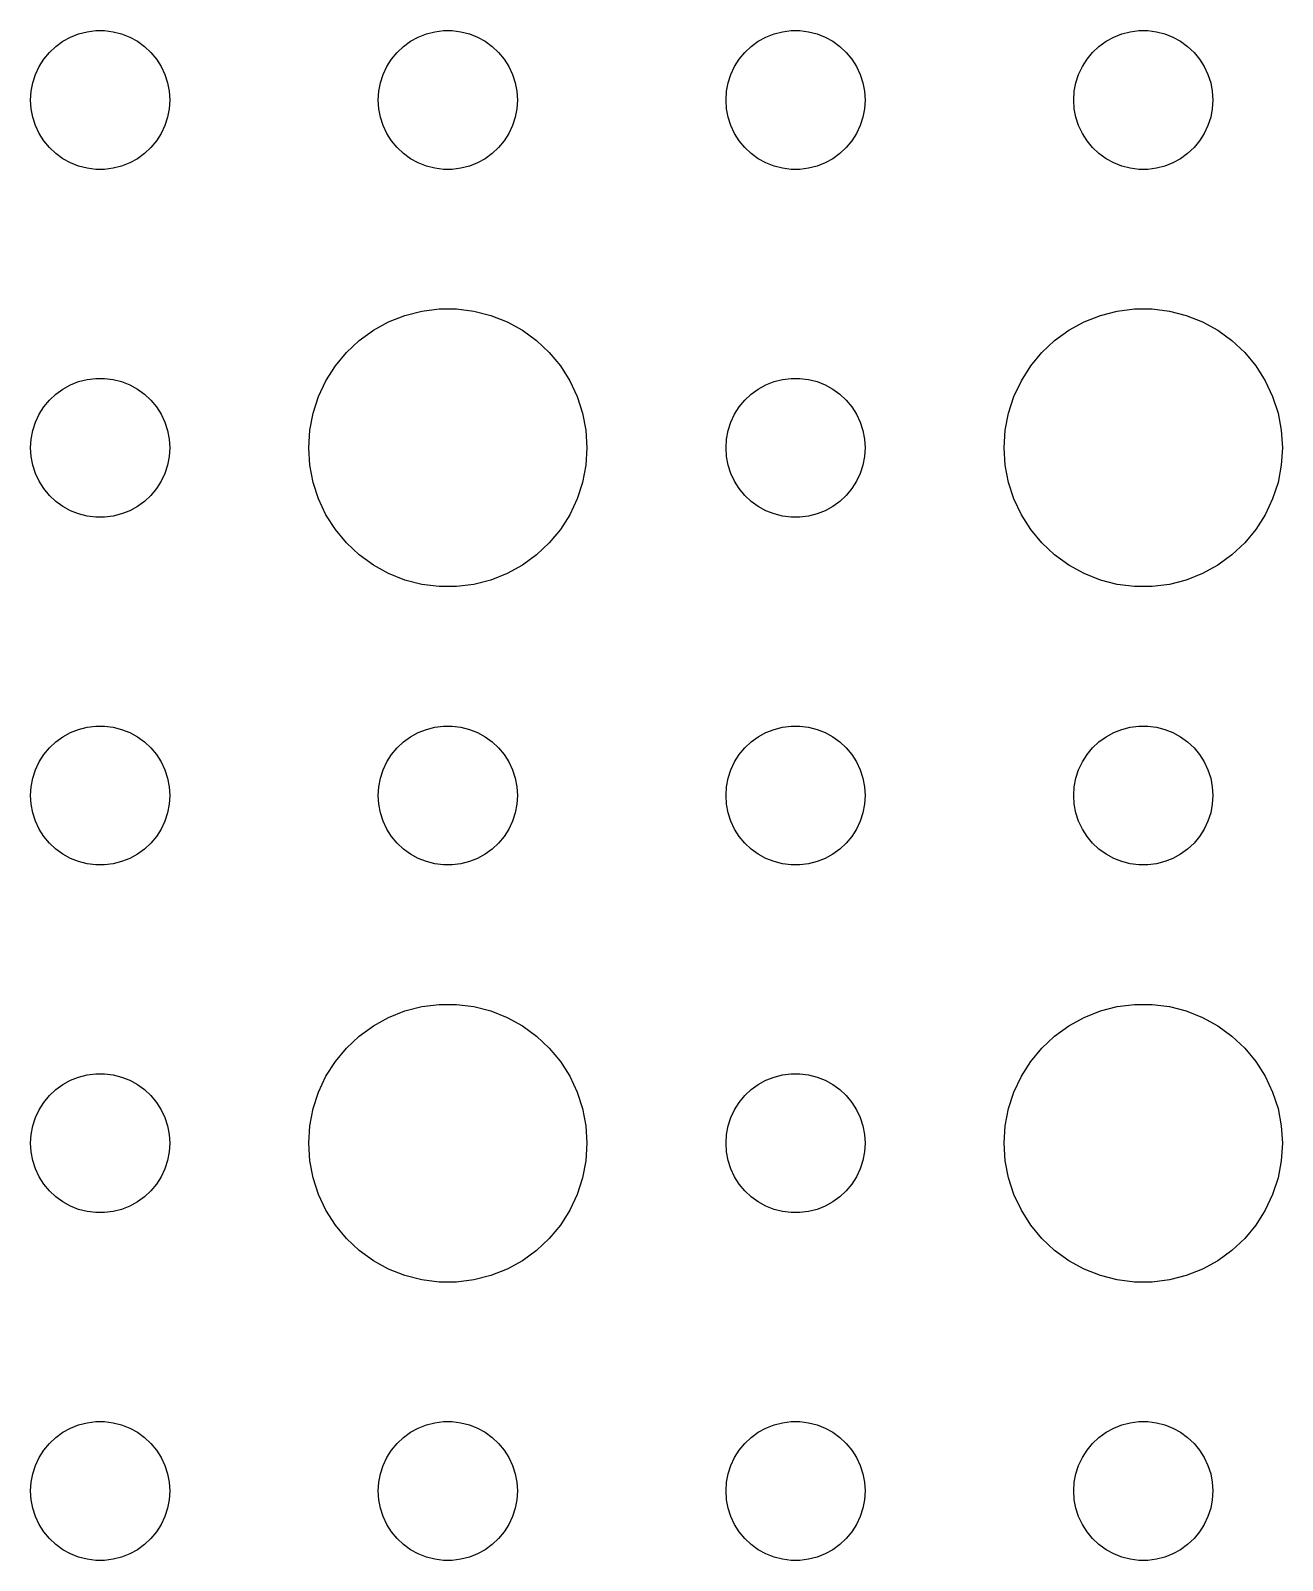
# Model space of a CAD drawing. Header units: metres. Extents: x -112 to 112, y -74 to 74.
# Drawn here: x -84 to -57, y -1.5 to 31.5 of the extents above; entities that cross this region are included whole.
import ezdxf

# ---------------------------------------------------------------- set-up
doc = ezdxf.new("R2010")
doc.units = ezdxf.units.M

msp = doc.modelspace()

# ---------------------------------------------------------------- linework, layer by layer
for p, q in [((-83.3037, 31.2665), (-83.1387, 31.3572)), ((-83.1387, 31.3572), (-82.9635, 31.4266)), ((-82.9635, 31.4266), (-82.7811, 31.4734)), ((-82.7811, 31.4734), (-82.5942, 31.497)), ((-82.5942, 31.497), (-82.4058, 31.497)), ((-82.4058, 31.497), (-82.2189, 31.4734)), ((-82.2189, 31.4734), (-82.0365, 31.4266)), ((-82.0365, 31.4266), (-81.8613, 31.3572)), ((-81.8613, 31.3572), (-81.6963, 31.2665)), ((-75.8037, 31.2665), (-75.6387, 31.3572)), ((-75.6387, 31.3572), (-75.4635, 31.4266)), ((-75.4635, 31.4266), (-75.2811, 31.4734)), ((-75.2811, 31.4734), (-75.0942, 31.497)), ((-75.0942, 31.497), (-74.9058, 31.497)), ((-74.9058, 31.497), (-74.7189, 31.4734)), ((-74.7189, 31.4734), (-74.5365, 31.4266)), ((-74.5365, 31.4266), (-74.3613, 31.3572)), ((-74.3613, 31.3572), (-74.1963, 31.2665)), ((-68.3037, 31.2665), (-68.1387, 31.3572)), ((-68.1387, 31.3572), (-67.9635, 31.4266)), ((-67.9635, 31.4266), (-67.7811, 31.4734)), ((-67.7811, 31.4734), (-67.5942, 31.497)), ((-67.5942, 31.497), (-67.4058, 31.497)), ((-67.4058, 31.497), (-67.2189, 31.4734)), ((-67.2189, 31.4734), (-67.0365, 31.4266)), ((-67.0365, 31.4266), (-66.8613, 31.3572)), ((-66.8613, 31.3572), (-66.6963, 31.2665)), ((-60.8037, 31.2665), (-60.6387, 31.3572)), ((-60.6387, 31.3572), (-60.4635, 31.4266)), ((-60.4635, 31.4266), (-60.2811, 31.4734)), ((-60.2811, 31.4734), (-60.0942, 31.497)), ((-60.0942, 31.497), (-59.9058, 31.497)), ((-59.9058, 31.497), (-59.7189, 31.4734)), ((-59.7189, 31.4734), (-59.5365, 31.4266)), ((-59.5365, 31.4266), (-59.3613, 31.3572)), ((-59.3613, 31.3572), (-59.1963, 31.2665)), ((-83.7135, 30.8817), (-83.5934, 31.0268)), ((-83.5934, 31.0268), (-83.4561, 31.1558)), ((-83.4561, 31.1558), (-83.3037, 31.2665)), ((-81.6963, 31.2665), (-81.5439, 31.1558)), ((-81.5439, 31.1558), (-81.4065, 31.0268)), ((-81.4065, 31.0268), (-81.2865, 30.8817)), ((-76.2135, 30.8817), (-76.0934, 31.0268)), ((-76.0934, 31.0268), (-75.9561, 31.1558)), ((-75.9561, 31.1558), (-75.8037, 31.2665)), ((-74.1963, 31.2665), (-74.0439, 31.1558)), ((-74.0439, 31.1558), (-73.9065, 31.0268)), ((-73.9065, 31.0268), (-73.7865, 30.8817)), ((-68.7135, 30.8817), (-68.5934, 31.0268)), ((-68.5934, 31.0268), (-68.4561, 31.1558)), ((-68.4561, 31.1558), (-68.3037, 31.2665)), ((-66.6963, 31.2665), (-66.5439, 31.1558)), ((-66.5439, 31.1558), (-66.4065, 31.0268)), ((-66.4065, 31.0268), (-66.2865, 30.8817)), ((-61.2135, 30.8817), (-61.0934, 31.0268)), ((-61.0934, 31.0268), (-60.9561, 31.1558)), ((-60.9561, 31.1558), (-60.8037, 31.2665)), ((-59.1963, 31.2665), (-59.0439, 31.1558)), ((-59.0439, 31.1558), (-58.9065, 31.0268)), ((-58.9065, 31.0268), (-58.7865, 30.8817)), ((-83.8947, 30.5522), (-83.8145, 30.7226)), ((-83.8145, 30.7226), (-83.7135, 30.8817)), ((-81.2865, 30.8817), (-81.1855, 30.7226)), ((-81.1855, 30.7226), (-81.1053, 30.5522)), ((-76.3947, 30.5522), (-76.3145, 30.7226)), ((-76.3145, 30.7226), (-76.2135, 30.8817)), ((-73.7865, 30.8817), (-73.6855, 30.7226)), ((-73.6855, 30.7226), (-73.6053, 30.5522)), ((-68.8947, 30.5522), (-68.8145, 30.7226)), ((-68.8145, 30.7226), (-68.7135, 30.8817)), ((-66.2865, 30.8817), (-66.1855, 30.7226)), ((-66.1855, 30.7226), (-66.1053, 30.5522)), ((-61.3947, 30.5522), (-61.3145, 30.7226)), ((-61.3145, 30.7226), (-61.2135, 30.8817)), ((-58.7865, 30.8817), (-58.6855, 30.7226)), ((-58.6855, 30.7226), (-58.6053, 30.5522)), ((-83.9882, 30.188), (-83.9529, 30.373)), ((-83.9529, 30.373), (-83.8947, 30.5522)), ((-81.1053, 30.5522), (-81.0471, 30.373)), ((-81.0471, 30.373), (-81.0118, 30.188)), ((-76.4882, 30.188), (-76.4529, 30.373)), ((-76.4529, 30.373), (-76.3947, 30.5522)), ((-73.6053, 30.5522), (-73.5471, 30.373)), ((-73.5471, 30.373), (-73.5118, 30.188)), ((-68.9882, 30.188), (-68.9529, 30.373)), ((-68.9529, 30.373), (-68.8947, 30.5522)), ((-66.1053, 30.5522), (-66.0471, 30.373)), ((-66.0471, 30.373), (-66.0118, 30.188)), ((-61.4882, 30.188), (-61.4529, 30.373)), ((-61.4529, 30.373), (-61.3947, 30.5522)), ((-58.6053, 30.5522), (-58.5471, 30.373)), ((-58.5471, 30.373), (-58.5118, 30.188)), ((-84, 30), (-83.9882, 30.188)), ((-81.0118, 30.188), (-81, 30)), ((-76.5, 30), (-76.4882, 30.188)), ((-73.5118, 30.188), (-73.5, 30)), ((-69, 30), (-68.9882, 30.188)), ((-66.0118, 30.188), (-66, 30)), ((-61.5, 30), (-61.4882, 30.188)), ((-58.5118, 30.188), (-58.5, 30)), ((-83.9882, 29.812), (-84, 30)), ((-83.9529, 29.627), (-83.9882, 29.812)), ((-81.0118, 29.812), (-81.0471, 29.627)), ((-81, 30), (-81.0118, 29.812)), ((-76.4882, 29.812), (-76.5, 30)), ((-76.4529, 29.627), (-76.4882, 29.812)), ((-73.5118, 29.812), (-73.5471, 29.627)), ((-73.5, 30), (-73.5118, 29.812)), ((-68.9882, 29.812), (-69, 30)), ((-68.9529, 29.627), (-68.9882, 29.812)), ((-66.0118, 29.812), (-66.0471, 29.627)), ((-66, 30), (-66.0118, 29.812)), ((-61.4882, 29.812), (-61.5, 30)), ((-61.4529, 29.627), (-61.4882, 29.812)), ((-58.5118, 29.812), (-58.5471, 29.627)), ((-58.5, 30), (-58.5118, 29.812)), ((-83.8947, 29.4478), (-83.9529, 29.627)), ((-83.8145, 29.2774), (-83.8947, 29.4478)), ((-81.1053, 29.4478), (-81.1855, 29.2774)), ((-81.0471, 29.627), (-81.1053, 29.4478)), ((-76.3947, 29.4478), (-76.4529, 29.627)), ((-76.3145, 29.2774), (-76.3947, 29.4478)), ((-73.6053, 29.4478), (-73.6855, 29.2774)), ((-73.5471, 29.627), (-73.6053, 29.4478)), ((-68.8947, 29.4478), (-68.9529, 29.627)), ((-68.8145, 29.2774), (-68.8947, 29.4478)), ((-66.1053, 29.4478), (-66.1855, 29.2774)), ((-66.0471, 29.627), (-66.1053, 29.4478)), ((-61.3947, 29.4478), (-61.4529, 29.627)), ((-61.3145, 29.2774), (-61.3947, 29.4478)), ((-58.6053, 29.4478), (-58.6855, 29.2774)), ((-58.5471, 29.627), (-58.6053, 29.4478)), ((-83.7135, 29.1183), (-83.8145, 29.2774)), ((-83.5934, 28.9732), (-83.7135, 29.1183)), ((-81.2865, 29.1183), (-81.4065, 28.9732)), ((-81.1855, 29.2774), (-81.2865, 29.1183)), ((-76.2135, 29.1183), (-76.3145, 29.2774)), ((-76.0934, 28.9732), (-76.2135, 29.1183)), ((-73.7865, 29.1183), (-73.9065, 28.9732)), ((-73.6855, 29.2774), (-73.7865, 29.1183)), ((-68.7135, 29.1183), (-68.8145, 29.2774)), ((-68.5934, 28.9732), (-68.7135, 29.1183)), ((-66.2865, 29.1183), (-66.4065, 28.9732)), ((-66.1855, 29.2774), (-66.2865, 29.1183)), ((-61.2135, 29.1183), (-61.3145, 29.2774)), ((-61.0934, 28.9732), (-61.2135, 29.1183)), ((-58.7865, 29.1183), (-58.9065, 28.9732)), ((-58.6855, 29.2774), (-58.7865, 29.1183)), ((-83.4561, 28.8442), (-83.5934, 28.9732)), ((-83.3037, 28.7335), (-83.4561, 28.8442)), ((-83.1387, 28.6427), (-83.3037, 28.7335)), ((-81.6963, 28.7335), (-81.8613, 28.6427)), ((-81.5439, 28.8442), (-81.6963, 28.7335)), ((-81.4065, 28.9732), (-81.5439, 28.8442)), ((-75.9561, 28.8442), (-76.0934, 28.9732)), ((-75.8037, 28.7335), (-75.9561, 28.8442)), ((-75.6387, 28.6427), (-75.8037, 28.7335)), ((-74.1963, 28.7335), (-74.3613, 28.6427)), ((-74.0439, 28.8442), (-74.1963, 28.7335)), ((-73.9065, 28.9732), (-74.0439, 28.8442)), ((-68.4561, 28.8442), (-68.5934, 28.9732)), ((-68.3037, 28.7335), (-68.4561, 28.8442)), ((-68.1387, 28.6427), (-68.3037, 28.7335)), ((-66.6963, 28.7335), (-66.8613, 28.6427)), ((-66.5439, 28.8442), (-66.6963, 28.7335)), ((-66.4065, 28.9732), (-66.5439, 28.8442)), ((-60.9561, 28.8442), (-61.0934, 28.9732)), ((-60.8037, 28.7335), (-60.9561, 28.8442)), ((-60.6387, 28.6427), (-60.8037, 28.7335)), ((-59.1963, 28.7335), (-59.3613, 28.6427)), ((-59.0439, 28.8442), (-59.1963, 28.7335)), ((-58.9065, 28.9732), (-59.0439, 28.8442)), ((-82.9635, 28.5734), (-83.1387, 28.6427)), ((-82.7811, 28.5266), (-82.9635, 28.5734)), ((-82.5942, 28.503), (-82.7811, 28.5266)), ((-82.4058, 28.503), (-82.5942, 28.503)), ((-82.2189, 28.5266), (-82.4058, 28.503)), ((-82.0365, 28.5734), (-82.2189, 28.5266)), ((-81.8613, 28.6427), (-82.0365, 28.5734)), ((-75.4635, 28.5734), (-75.6387, 28.6427)), ((-75.2811, 28.5266), (-75.4635, 28.5734)), ((-75.0942, 28.503), (-75.2811, 28.5266)), ((-74.9058, 28.503), (-75.0942, 28.503)), ((-74.7189, 28.5266), (-74.9058, 28.503)), ((-74.5365, 28.5734), (-74.7189, 28.5266)), ((-74.3613, 28.6427), (-74.5365, 28.5734)), ((-67.9635, 28.5734), (-68.1387, 28.6427)), ((-67.7811, 28.5266), (-67.9635, 28.5734)), ((-67.5942, 28.503), (-67.7811, 28.5266)), ((-67.4058, 28.503), (-67.5942, 28.503)), ((-67.2189, 28.5266), (-67.4058, 28.503)), ((-67.0365, 28.5734), (-67.2189, 28.5266)), ((-66.8613, 28.6427), (-67.0365, 28.5734)), ((-60.4635, 28.5734), (-60.6387, 28.6427)), ((-60.2811, 28.5266), (-60.4635, 28.5734)), ((-60.0942, 28.503), (-60.2811, 28.5266)), ((-59.9058, 28.503), (-60.0942, 28.503)), ((-59.7189, 28.5266), (-59.9058, 28.503)), ((-59.5365, 28.5734), (-59.7189, 28.5266)), ((-59.3613, 28.6427), (-59.5365, 28.5734)), ((-75.927, 25.3532), (-75.5621, 25.4469)), ((-75.5621, 25.4469), (-75.1884, 25.4941)), ((-75.1884, 25.4941), (-74.8116, 25.4941)), ((-74.8116, 25.4941), (-74.4379, 25.4469)), ((-74.4379, 25.4469), (-74.073, 25.3532)), ((-60.927, 25.3532), (-60.5621, 25.4469)), ((-60.5621, 25.4469), (-60.1884, 25.4941)), ((-60.1884, 25.4941), (-59.8116, 25.4941)), ((-59.8116, 25.4941), (-59.4379, 25.4469)), ((-59.4379, 25.4469), (-59.0729, 25.3532)), ((-76.6075, 25.033), (-76.2773, 25.2145)), ((-76.2773, 25.2145), (-75.927, 25.3532)), ((-74.073, 25.3532), (-73.7227, 25.2145)), ((-73.7227, 25.2145), (-73.3925, 25.033)), ((-61.6075, 25.033), (-61.2773, 25.2145)), ((-61.2773, 25.2145), (-60.927, 25.3532)), ((-59.0729, 25.3532), (-58.7227, 25.2145)), ((-58.7227, 25.2145), (-58.3925, 25.033)), ((-77.1869, 24.5536), (-76.9123, 24.8115)), ((-76.9123, 24.8115), (-76.6075, 25.033)), ((-73.3925, 25.033), (-73.0877, 24.8115)), ((-73.0877, 24.8115), (-72.8131, 24.5536)), ((-62.1869, 24.5536), (-61.9123, 24.8115)), ((-61.9123, 24.8115), (-61.6075, 25.033)), ((-58.3925, 25.033), (-58.0877, 24.8115)), ((-58.0877, 24.8115), (-57.8131, 24.5536)), ((-77.427, 24.2634), (-77.1869, 24.5536)), ((-72.8131, 24.5536), (-72.573, 24.2634)), ((-62.427, 24.2634), (-62.1869, 24.5536)), ((-57.8131, 24.5536), (-57.5729, 24.2634)), ((-77.6289, 23.9453), (-77.427, 24.2634)), ((-72.573, 24.2634), (-72.3711, 23.9453)), ((-62.6289, 23.9453), (-62.427, 24.2634)), ((-57.5729, 24.2634), (-57.3711, 23.9453)), ((-83.4561, 23.6558), (-83.3037, 23.7665)), ((-83.3037, 23.7665), (-83.1387, 23.8572)), ((-83.1387, 23.8572), (-82.9635, 23.9266)), ((-82.9635, 23.9266), (-82.7811, 23.9734)), ((-82.7811, 23.9734), (-82.5942, 23.997)), ((-82.5942, 23.997), (-82.4058, 23.997)), ((-82.4058, 23.997), (-82.2189, 23.9734)), ((-82.2189, 23.9734), (-82.0365, 23.9266)), ((-82.0365, 23.9266), (-81.8613, 23.8572)), ((-81.8613, 23.8572), (-81.6963, 23.7665)), ((-81.6963, 23.7665), (-81.5439, 23.6558)), ((-77.7893, 23.6044), (-77.6289, 23.9453)), ((-72.3711, 23.9453), (-72.2107, 23.6044)), ((-68.4561, 23.6558), (-68.3037, 23.7665)), ((-68.3037, 23.7665), (-68.1387, 23.8572)), ((-68.1387, 23.8572), (-67.9635, 23.9266)), ((-67.9635, 23.9266), (-67.7811, 23.9734)), ((-67.7811, 23.9734), (-67.5942, 23.997)), ((-67.5942, 23.997), (-67.4058, 23.997)), ((-67.4058, 23.997), (-67.2189, 23.9734)), ((-67.2189, 23.9734), (-67.0365, 23.9266)), ((-67.0365, 23.9266), (-66.8613, 23.8572)), ((-66.8613, 23.8572), (-66.6963, 23.7665)), ((-66.6963, 23.7665), (-66.5439, 23.6558)), ((-62.7893, 23.6044), (-62.6289, 23.9453)), ((-57.3711, 23.9453), (-57.2107, 23.6044)), ((-83.7135, 23.3817), (-83.5934, 23.5268)), ((-83.5934, 23.5268), (-83.4561, 23.6558)), ((-81.5439, 23.6558), (-81.4065, 23.5268)), ((-81.4065, 23.5268), (-81.2865, 23.3817)), ((-77.9057, 23.2461), (-77.7893, 23.6044)), ((-72.2107, 23.6044), (-72.0943, 23.2461)), ((-68.7135, 23.3817), (-68.5934, 23.5268)), ((-68.5934, 23.5268), (-68.4561, 23.6558)), ((-66.5439, 23.6558), (-66.4065, 23.5268)), ((-66.4065, 23.5268), (-66.2865, 23.3817)), ((-62.9057, 23.2461), (-62.7893, 23.6044)), ((-57.2107, 23.6044), (-57.0942, 23.2461)), ((-83.8947, 23.0522), (-83.8145, 23.2226)), ((-83.8145, 23.2226), (-83.7135, 23.3817)), ((-81.2865, 23.3817), (-81.1855, 23.2226)), ((-81.1855, 23.2226), (-81.1053, 23.0522)), ((-77.9763, 22.876), (-77.9057, 23.2461)), ((-72.0943, 23.2461), (-72.0237, 22.876)), ((-68.8947, 23.0522), (-68.8145, 23.2226)), ((-68.8145, 23.2226), (-68.7135, 23.3817)), ((-66.2865, 23.3817), (-66.1855, 23.2226)), ((-66.1855, 23.2226), (-66.1053, 23.0522)), ((-62.9763, 22.876), (-62.9057, 23.2461)), ((-57.0942, 23.2461), (-57.0237, 22.876)), ((-83.9882, 22.688), (-83.9529, 22.873)), ((-83.9529, 22.873), (-83.8947, 23.0522)), ((-81.1053, 23.0522), (-81.0471, 22.873)), ((-81.0471, 22.873), (-81.0118, 22.688)), ((-78, 22.5), (-77.9763, 22.876)), ((-72.0237, 22.876), (-72, 22.5)), ((-68.9882, 22.688), (-68.9529, 22.873)), ((-68.9529, 22.873), (-68.8947, 23.0522)), ((-66.1053, 23.0522), (-66.0471, 22.873)), ((-66.0471, 22.873), (-66.0118, 22.688)), ((-63, 22.5), (-62.9763, 22.876)), ((-57.0237, 22.876), (-57, 22.5)), ((-84, 22.5), (-83.9882, 22.688)), ((-83.9882, 22.312), (-84, 22.5)), ((-81.0118, 22.688), (-81, 22.5)), ((-81, 22.5), (-81.0118, 22.312)), ((-77.9763, 22.124), (-78, 22.5)), ((-72, 22.5), (-72.0237, 22.124)), ((-69, 22.5), (-68.9882, 22.688)), ((-68.9882, 22.312), (-69, 22.5)), ((-66.0118, 22.688), (-66, 22.5)), ((-66, 22.5), (-66.0118, 22.312)), ((-62.9763, 22.124), (-63, 22.5)), ((-57, 22.5), (-57.0237, 22.124)), ((-83.9529, 22.127), (-83.9882, 22.312)), ((-83.8947, 21.9478), (-83.9529, 22.127)), ((-81.0471, 22.127), (-81.1053, 21.9478)), ((-81.0118, 22.312), (-81.0471, 22.127)), ((-77.9057, 21.7539), (-77.9763, 22.124)), ((-72.0237, 22.124), (-72.0943, 21.7539)), ((-68.9529, 22.127), (-68.9882, 22.312)), ((-68.8947, 21.9478), (-68.9529, 22.127)), ((-66.0471, 22.127), (-66.1053, 21.9478)), ((-66.0118, 22.312), (-66.0471, 22.127)), ((-62.9057, 21.7539), (-62.9763, 22.124)), ((-57.0237, 22.124), (-57.0942, 21.7539)), ((-83.8145, 21.7774), (-83.8947, 21.9478)), ((-83.7135, 21.6183), (-83.8145, 21.7774)), ((-81.1855, 21.7774), (-81.2865, 21.6183)), ((-81.1053, 21.9478), (-81.1855, 21.7774)), ((-68.8145, 21.7774), (-68.8947, 21.9478)), ((-68.7135, 21.6183), (-68.8145, 21.7774)), ((-66.1855, 21.7774), (-66.2865, 21.6183)), ((-66.1053, 21.9478), (-66.1855, 21.7774)), ((-83.5934, 21.4732), (-83.7135, 21.6183)), ((-83.4561, 21.3442), (-83.5934, 21.4732)), ((-81.4065, 21.4732), (-81.5439, 21.3442)), ((-81.2865, 21.6183), (-81.4065, 21.4732)), ((-77.7893, 21.3956), (-77.9057, 21.7539)), ((-72.0943, 21.7539), (-72.2107, 21.3956)), ((-68.5934, 21.4732), (-68.7135, 21.6183)), ((-68.4561, 21.3442), (-68.5934, 21.4732)), ((-66.4065, 21.4732), (-66.5439, 21.3442)), ((-66.2865, 21.6183), (-66.4065, 21.4732)), ((-62.7893, 21.3956), (-62.9057, 21.7539)), ((-57.0942, 21.7539), (-57.2107, 21.3956)), ((-83.3037, 21.2335), (-83.4561, 21.3442)), ((-83.1387, 21.1427), (-83.3037, 21.2335)), ((-82.9635, 21.0734), (-83.1387, 21.1427)), ((-81.8613, 21.1427), (-82.0365, 21.0734)), ((-81.6963, 21.2335), (-81.8613, 21.1427)), ((-81.5439, 21.3442), (-81.6963, 21.2335)), ((-77.6289, 21.0547), (-77.7893, 21.3956)), ((-72.2107, 21.3956), (-72.3711, 21.0547)), ((-68.3037, 21.2335), (-68.4561, 21.3442)), ((-68.1387, 21.1427), (-68.3037, 21.2335)), ((-67.9635, 21.0734), (-68.1387, 21.1427)), ((-66.8613, 21.1427), (-67.0365, 21.0734)), ((-66.6963, 21.2335), (-66.8613, 21.1427)), ((-66.5439, 21.3442), (-66.6963, 21.2335)), ((-62.6289, 21.0547), (-62.7893, 21.3956)), ((-57.2107, 21.3956), (-57.3711, 21.0547)), ((-82.7811, 21.0266), (-82.9635, 21.0734)), ((-82.5942, 21.003), (-82.7811, 21.0266)), ((-82.4058, 21.003), (-82.5942, 21.003)), ((-82.2189, 21.0266), (-82.4058, 21.003)), ((-82.0365, 21.0734), (-82.2189, 21.0266)), ((-77.427, 20.7366), (-77.6289, 21.0547)), ((-72.3711, 21.0547), (-72.573, 20.7366)), ((-67.7811, 21.0266), (-67.9635, 21.0734)), ((-67.5942, 21.003), (-67.7811, 21.0266)), ((-67.4058, 21.003), (-67.5942, 21.003)), ((-67.2189, 21.0266), (-67.4058, 21.003)), ((-67.0365, 21.0734), (-67.2189, 21.0266)), ((-62.427, 20.7366), (-62.6289, 21.0547)), ((-57.3711, 21.0547), (-57.5729, 20.7366)), ((-77.1869, 20.4464), (-77.427, 20.7366)), ((-72.573, 20.7366), (-72.8131, 20.4464)), ((-62.1869, 20.4464), (-62.427, 20.7366)), ((-57.5729, 20.7366), (-57.8131, 20.4464)), ((-76.9123, 20.1884), (-77.1869, 20.4464)), ((-76.6075, 19.967), (-76.9123, 20.1884)), ((-73.0877, 20.1884), (-73.3925, 19.967)), ((-72.8131, 20.4464), (-73.0877, 20.1884)), ((-61.9123, 20.1884), (-62.1869, 20.4464)), ((-61.6075, 19.967), (-61.9123, 20.1884)), ((-58.0877, 20.1884), (-58.3925, 19.967)), ((-57.8131, 20.4464), (-58.0877, 20.1884)), ((-76.2773, 19.7855), (-76.6075, 19.967)), ((-73.3925, 19.967), (-73.7227, 19.7855)), ((-61.2773, 19.7855), (-61.6075, 19.967)), ((-58.3925, 19.967), (-58.7227, 19.7855)), ((-75.927, 19.6468), (-76.2773, 19.7855)), ((-75.5621, 19.5531), (-75.927, 19.6468)), ((-75.1884, 19.5059), (-75.5621, 19.5531)), ((-74.8116, 19.5059), (-75.1884, 19.5059)), ((-74.4379, 19.5531), (-74.8116, 19.5059)), ((-74.073, 19.6468), (-74.4379, 19.5531)), ((-73.7227, 19.7855), (-74.073, 19.6468)), ((-60.927, 19.6468), (-61.2773, 19.7855)), ((-60.5621, 19.5531), (-60.927, 19.6468)), ((-60.1884, 19.5059), (-60.5621, 19.5531)), ((-59.8116, 19.5059), (-60.1884, 19.5059)), ((-59.4379, 19.5531), (-59.8116, 19.5059)), ((-59.0729, 19.6468), (-59.4379, 19.5531)), ((-58.7227, 19.7855), (-59.0729, 19.6468)), ((-83.4561, 16.1558), (-83.3037, 16.2665)), ((-83.3037, 16.2665), (-83.1387, 16.3572)), ((-83.1387, 16.3572), (-82.9635, 16.4266)), ((-82.9635, 16.4266), (-82.7811, 16.4734)), ((-82.7811, 16.4734), (-82.5942, 16.497)), ((-82.5942, 16.497), (-82.4058, 16.497)), ((-82.4058, 16.497), (-82.2189, 16.4734)), ((-82.2189, 16.4734), (-82.0365, 16.4266)), ((-82.0365, 16.4266), (-81.8613, 16.3572)), ((-81.8613, 16.3572), (-81.6963, 16.2665)), ((-81.6963, 16.2665), (-81.5439, 16.1558)), ((-75.9561, 16.1558), (-75.8037, 16.2665)), ((-75.8037, 16.2665), (-75.6387, 16.3572)), ((-75.6387, 16.3572), (-75.4635, 16.4266)), ((-75.4635, 16.4266), (-75.2811, 16.4734)), ((-75.2811, 16.4734), (-75.0942, 16.497)), ((-75.0942, 16.497), (-74.9058, 16.497)), ((-74.9058, 16.497), (-74.7189, 16.4734)), ((-74.7189, 16.4734), (-74.5365, 16.4266)), ((-74.5365, 16.4266), (-74.3613, 16.3572)), ((-74.3613, 16.3572), (-74.1963, 16.2665)), ((-74.1963, 16.2665), (-74.0439, 16.1558)), ((-68.4561, 16.1558), (-68.3037, 16.2665)), ((-68.3037, 16.2665), (-68.1387, 16.3572)), ((-68.1387, 16.3572), (-67.9635, 16.4266)), ((-67.9635, 16.4266), (-67.7811, 16.4734)), ((-67.7811, 16.4734), (-67.5942, 16.497)), ((-67.5942, 16.497), (-67.4058, 16.497)), ((-67.4058, 16.497), (-67.2189, 16.4734)), ((-67.2189, 16.4734), (-67.0365, 16.4266)), ((-67.0365, 16.4266), (-66.8613, 16.3572)), ((-66.8613, 16.3572), (-66.6963, 16.2665)), ((-66.6963, 16.2665), (-66.5439, 16.1558)), ((-60.9561, 16.1558), (-60.8037, 16.2665)), ((-60.8037, 16.2665), (-60.6387, 16.3572)), ((-60.6387, 16.3572), (-60.4635, 16.4266)), ((-60.4635, 16.4266), (-60.2811, 16.4734)), ((-60.2811, 16.4734), (-60.0942, 16.497)), ((-60.0942, 16.497), (-59.9058, 16.497)), ((-59.9058, 16.497), (-59.7189, 16.4734)), ((-59.7189, 16.4734), (-59.5365, 16.4266)), ((-59.5365, 16.4266), (-59.3613, 16.3572)), ((-59.3613, 16.3572), (-59.1963, 16.2665)), ((-59.1963, 16.2665), (-59.0439, 16.1558)), ((-83.8145, 15.7226), (-83.7135, 15.8817)), ((-83.7135, 15.8817), (-83.5934, 16.0268)), ((-83.5934, 16.0268), (-83.4561, 16.1558)), ((-81.5439, 16.1558), (-81.4065, 16.0268)), ((-81.4065, 16.0268), (-81.2865, 15.8817)), ((-81.2865, 15.8817), (-81.1855, 15.7226)), ((-76.3145, 15.7226), (-76.2135, 15.8817)), ((-76.2135, 15.8817), (-76.0934, 16.0268)), ((-76.0934, 16.0268), (-75.9561, 16.1558)), ((-74.0439, 16.1558), (-73.9065, 16.0268)), ((-73.9065, 16.0268), (-73.7865, 15.8817)), ((-73.7865, 15.8817), (-73.6855, 15.7226)), ((-68.8145, 15.7226), (-68.7135, 15.8817)), ((-68.7135, 15.8817), (-68.5934, 16.0268)), ((-68.5934, 16.0268), (-68.4561, 16.1558)), ((-66.5439, 16.1558), (-66.4065, 16.0268)), ((-66.4065, 16.0268), (-66.2865, 15.8817)), ((-66.2865, 15.8817), (-66.1855, 15.7226)), ((-61.3145, 15.7226), (-61.2135, 15.8817)), ((-61.2135, 15.8817), (-61.0934, 16.0268)), ((-61.0934, 16.0268), (-60.9561, 16.1558)), ((-59.0439, 16.1558), (-58.9065, 16.0268)), ((-58.9065, 16.0268), (-58.7865, 15.8817)), ((-58.7865, 15.8817), (-58.6855, 15.7226)), ((-83.9529, 15.373), (-83.8947, 15.5522)), ((-83.8947, 15.5522), (-83.8145, 15.7226)), ((-81.1855, 15.7226), (-81.1053, 15.5522)), ((-81.1053, 15.5522), (-81.0471, 15.373)), ((-76.4529, 15.373), (-76.3947, 15.5522)), ((-76.3947, 15.5522), (-76.3145, 15.7226)), ((-73.6855, 15.7226), (-73.6053, 15.5522)), ((-73.6053, 15.5522), (-73.5471, 15.373)), ((-68.9529, 15.373), (-68.8947, 15.5522)), ((-68.8947, 15.5522), (-68.8145, 15.7226)), ((-66.1855, 15.7226), (-66.1053, 15.5522)), ((-66.1053, 15.5522), (-66.0471, 15.373)), ((-61.4529, 15.373), (-61.3947, 15.5522)), ((-61.3947, 15.5522), (-61.3145, 15.7226)), ((-58.6855, 15.7226), (-58.6053, 15.5522)), ((-58.6053, 15.5522), (-58.5471, 15.373)), ((-84, 15), (-83.9882, 15.188)), ((-83.9882, 15.188), (-83.9529, 15.373)), ((-81.0471, 15.373), (-81.0118, 15.188)), ((-81.0118, 15.188), (-81, 15)), ((-76.5, 15), (-76.4882, 15.188)), ((-76.4882, 15.188), (-76.4529, 15.373)), ((-73.5471, 15.373), (-73.5118, 15.188)), ((-73.5118, 15.188), (-73.5, 15)), ((-69, 15), (-68.9882, 15.188)), ((-68.9882, 15.188), (-68.9529, 15.373)), ((-66.0471, 15.373), (-66.0118, 15.188)), ((-66.0118, 15.188), (-66, 15)), ((-61.5, 15), (-61.4882, 15.188)), ((-61.4882, 15.188), (-61.4529, 15.373)), ((-58.5471, 15.373), (-58.5118, 15.188)), ((-58.5118, 15.188), (-58.5, 15)), ((-83.9882, 14.812), (-84, 15)), ((-81, 15), (-81.0118, 14.812)), ((-76.4882, 14.812), (-76.5, 15)), ((-73.5, 15), (-73.5118, 14.812)), ((-68.9882, 14.812), (-69, 15)), ((-66, 15), (-66.0118, 14.812)), ((-61.4882, 14.812), (-61.5, 15)), ((-58.5, 15), (-58.5118, 14.812)), ((-83.9529, 14.627), (-83.9882, 14.812)), ((-83.8947, 14.4478), (-83.9529, 14.627)), ((-81.0471, 14.627), (-81.1053, 14.4478)), ((-81.0118, 14.812), (-81.0471, 14.627)), ((-76.4529, 14.627), (-76.4882, 14.812)), ((-76.3947, 14.4478), (-76.4529, 14.627)), ((-73.5471, 14.627), (-73.6053, 14.4478)), ((-73.5118, 14.812), (-73.5471, 14.627)), ((-68.9529, 14.627), (-68.9882, 14.812)), ((-68.8947, 14.4478), (-68.9529, 14.627)), ((-66.0471, 14.627), (-66.1053, 14.4478)), ((-66.0118, 14.812), (-66.0471, 14.627)), ((-61.4529, 14.627), (-61.4882, 14.812)), ((-61.3947, 14.4478), (-61.4529, 14.627)), ((-58.5471, 14.627), (-58.6053, 14.4478)), ((-58.5118, 14.812), (-58.5471, 14.627)), ((-83.8145, 14.2774), (-83.8947, 14.4478)), ((-83.7135, 14.1183), (-83.8145, 14.2774)), ((-81.1855, 14.2774), (-81.2865, 14.1183)), ((-81.1053, 14.4478), (-81.1855, 14.2774)), ((-76.3145, 14.2774), (-76.3947, 14.4478)), ((-76.2135, 14.1183), (-76.3145, 14.2774)), ((-73.6855, 14.2774), (-73.7865, 14.1183)), ((-73.6053, 14.4478), (-73.6855, 14.2774)), ((-68.8145, 14.2774), (-68.8947, 14.4478)), ((-68.7135, 14.1183), (-68.8145, 14.2774)), ((-66.1855, 14.2774), (-66.2865, 14.1183)), ((-66.1053, 14.4478), (-66.1855, 14.2774)), ((-61.3145, 14.2774), (-61.3947, 14.4478)), ((-61.2135, 14.1183), (-61.3145, 14.2774)), ((-58.6855, 14.2774), (-58.7865, 14.1183)), ((-58.6053, 14.4478), (-58.6855, 14.2774)), ((-83.5934, 13.9732), (-83.7135, 14.1183)), ((-83.4561, 13.8442), (-83.5934, 13.9732)), ((-81.4065, 13.9732), (-81.5439, 13.8442)), ((-81.2865, 14.1183), (-81.4065, 13.9732)), ((-76.0934, 13.9732), (-76.2135, 14.1183)), ((-75.9561, 13.8442), (-76.0934, 13.9732)), ((-73.9065, 13.9732), (-74.0439, 13.8442)), ((-73.7865, 14.1183), (-73.9065, 13.9732)), ((-68.5934, 13.9732), (-68.7135, 14.1183)), ((-68.4561, 13.8442), (-68.5934, 13.9732)), ((-66.4065, 13.9732), (-66.5439, 13.8442)), ((-66.2865, 14.1183), (-66.4065, 13.9732)), ((-61.0934, 13.9732), (-61.2135, 14.1183)), ((-60.9561, 13.8442), (-61.0934, 13.9732)), ((-58.9065, 13.9732), (-59.0439, 13.8442)), ((-58.7865, 14.1183), (-58.9065, 13.9732)), ((-83.3037, 13.7335), (-83.4561, 13.8442)), ((-83.1387, 13.6427), (-83.3037, 13.7335)), ((-82.9635, 13.5734), (-83.1387, 13.6427)), ((-82.7811, 13.5266), (-82.9635, 13.5734)), ((-82.0365, 13.5734), (-82.2189, 13.5266)), ((-81.8613, 13.6427), (-82.0365, 13.5734)), ((-81.6963, 13.7335), (-81.8613, 13.6427)), ((-81.5439, 13.8442), (-81.6963, 13.7335)), ((-75.8037, 13.7335), (-75.9561, 13.8442)), ((-75.6387, 13.6427), (-75.8037, 13.7335)), ((-75.4635, 13.5734), (-75.6387, 13.6427)), ((-75.2811, 13.5266), (-75.4635, 13.5734)), ((-74.5365, 13.5734), (-74.7189, 13.5266)), ((-74.3613, 13.6427), (-74.5365, 13.5734)), ((-74.1963, 13.7335), (-74.3613, 13.6427)), ((-74.0439, 13.8442), (-74.1963, 13.7335)), ((-68.3037, 13.7335), (-68.4561, 13.8442)), ((-68.1387, 13.6427), (-68.3037, 13.7335)), ((-67.9635, 13.5734), (-68.1387, 13.6427)), ((-67.7811, 13.5266), (-67.9635, 13.5734)), ((-67.0365, 13.5734), (-67.2189, 13.5266)), ((-66.8613, 13.6427), (-67.0365, 13.5734)), ((-66.6963, 13.7335), (-66.8613, 13.6427)), ((-66.5439, 13.8442), (-66.6963, 13.7335)), ((-60.8037, 13.7335), (-60.9561, 13.8442)), ((-60.6387, 13.6427), (-60.8037, 13.7335)), ((-60.4635, 13.5734), (-60.6387, 13.6427)), ((-60.2811, 13.5266), (-60.4635, 13.5734)), ((-59.5365, 13.5734), (-59.7189, 13.5266)), ((-59.3613, 13.6427), (-59.5365, 13.5734)), ((-59.1963, 13.7335), (-59.3613, 13.6427)), ((-59.0439, 13.8442), (-59.1963, 13.7335)), ((-82.5942, 13.5029), (-82.7811, 13.5266)), ((-82.4058, 13.5029), (-82.5942, 13.5029)), ((-82.2189, 13.5266), (-82.4058, 13.5029)), ((-75.0942, 13.5029), (-75.2811, 13.5266)), ((-74.9058, 13.5029), (-75.0942, 13.5029)), ((-74.7189, 13.5266), (-74.9058, 13.5029)), ((-67.5942, 13.5029), (-67.7811, 13.5266)), ((-67.4058, 13.5029), (-67.5942, 13.5029)), ((-67.2189, 13.5266), (-67.4058, 13.5029)), ((-60.0942, 13.5029), (-60.2811, 13.5266)), ((-59.9058, 13.5029), (-60.0942, 13.5029)), ((-59.7189, 13.5266), (-59.9058, 13.5029)), ((-76.2773, 10.2145), (-75.927, 10.3532)), ((-75.927, 10.3532), (-75.5621, 10.4469)), ((-75.5621, 10.4469), (-75.1884, 10.4941)), ((-75.1884, 10.4941), (-74.8116, 10.4941)), ((-74.8116, 10.4941), (-74.4379, 10.4469)), ((-74.4379, 10.4469), (-74.073, 10.3532)), ((-74.073, 10.3532), (-73.7227, 10.2145)), ((-61.2773, 10.2145), (-60.927, 10.3532)), ((-60.927, 10.3532), (-60.5621, 10.4469)), ((-60.5621, 10.4469), (-60.1884, 10.4941)), ((-60.1884, 10.4941), (-59.8116, 10.4941)), ((-59.8116, 10.4941), (-59.4379, 10.4469)), ((-59.4379, 10.4469), (-59.0729, 10.3532)), ((-59.0729, 10.3532), (-58.7227, 10.2145)), ((-76.9123, 9.81154), (-76.6075, 10.033)), ((-76.6075, 10.033), (-76.2773, 10.2145)), ((-73.7227, 10.2145), (-73.3925, 10.033)), ((-73.3925, 10.033), (-73.0877, 9.81154)), ((-61.9123, 9.81154), (-61.6075, 10.033)), ((-61.6075, 10.033), (-61.2773, 10.2145)), ((-58.7227, 10.2145), (-58.3925, 10.033)), ((-58.3925, 10.033), (-58.0877, 9.81154)), ((-77.1869, 9.55363), (-76.9123, 9.81154)), ((-73.0877, 9.81154), (-72.8131, 9.55363)), ((-62.1869, 9.55363), (-61.9123, 9.81154)), ((-58.0877, 9.81154), (-57.8131, 9.55363)), ((-77.6289, 8.94525), (-77.427, 9.26335)), ((-77.427, 9.26335), (-77.1869, 9.55363)), ((-72.8131, 9.55363), (-72.573, 9.26335)), ((-72.573, 9.26335), (-72.3711, 8.94525)), ((-62.6289, 8.94525), (-62.427, 9.26335)), ((-62.427, 9.26335), (-62.1869, 9.55363)), ((-57.8131, 9.55363), (-57.5729, 9.26335)), ((-57.5729, 9.26335), (-57.3711, 8.94525)), ((-83.1387, 8.85724), (-82.9635, 8.92657)), ((-82.9635, 8.92657), (-82.7811, 8.97342)), ((-82.7811, 8.97342), (-82.5942, 8.99704)), ((-82.5942, 8.99704), (-82.4058, 8.99704)), ((-82.4058, 8.99704), (-82.2189, 8.97342)), ((-82.2189, 8.97342), (-82.0365, 8.92657)), ((-82.0365, 8.92657), (-81.8613, 8.85724)), ((-77.7893, 8.60437), (-77.6289, 8.94525)), ((-72.3711, 8.94525), (-72.2107, 8.60437)), ((-68.1387, 8.85724), (-67.9635, 8.92657)), ((-67.9635, 8.92657), (-67.7811, 8.97342)), ((-67.7811, 8.97342), (-67.5942, 8.99704)), ((-67.5942, 8.99704), (-67.4058, 8.99704)), ((-67.4058, 8.99704), (-67.2189, 8.97342)), ((-67.2189, 8.97342), (-67.0365, 8.92657)), ((-67.0365, 8.92657), (-66.8613, 8.85724)), ((-62.7893, 8.60437), (-62.6289, 8.94525)), ((-57.3711, 8.94525), (-57.2107, 8.60437)), ((-83.5934, 8.52681), (-83.4561, 8.65576)), ((-83.4561, 8.65576), (-83.3037, 8.76648)), ((-83.3037, 8.76648), (-83.1387, 8.85724)), ((-81.8613, 8.85724), (-81.6963, 8.76648)), ((-81.6963, 8.76648), (-81.5439, 8.65576)), ((-81.5439, 8.65576), (-81.4065, 8.52681)), ((-77.9057, 8.24606), (-77.7893, 8.60437)), ((-72.2107, 8.60437), (-72.0943, 8.24606)), ((-68.5934, 8.52681), (-68.4561, 8.65576)), ((-68.4561, 8.65576), (-68.3037, 8.76648)), ((-68.3037, 8.76648), (-68.1387, 8.85724)), ((-66.8613, 8.85724), (-66.6963, 8.76648)), ((-66.6963, 8.76648), (-66.5439, 8.65576)), ((-66.5439, 8.65576), (-66.4065, 8.52681)), ((-62.9057, 8.24606), (-62.7893, 8.60437)), ((-57.2107, 8.60437), (-57.0942, 8.24606)), ((-83.8145, 8.22263), (-83.7135, 8.38167)), ((-83.7135, 8.38167), (-83.5934, 8.52681)), ((-81.4065, 8.52681), (-81.2865, 8.38167)), ((-81.2865, 8.38167), (-81.1855, 8.22263)), ((-68.8145, 8.22263), (-68.7135, 8.38167)), ((-68.7135, 8.38167), (-68.5934, 8.52681)), ((-66.4065, 8.52681), (-66.2865, 8.38167)), ((-66.2865, 8.38167), (-66.1855, 8.22263)), ((-83.9529, 7.87303), (-83.8947, 8.05219)), ((-83.8947, 8.05219), (-83.8145, 8.22263)), ((-81.1855, 8.22263), (-81.1053, 8.05219)), ((-81.1053, 8.05219), (-81.0471, 7.87303)), ((-77.9763, 7.87599), (-77.9057, 8.24606)), ((-72.0943, 8.24606), (-72.0237, 7.87599)), ((-68.9529, 7.87303), (-68.8947, 8.05219)), ((-68.8947, 8.05219), (-68.8145, 8.22263)), ((-66.1855, 8.22263), (-66.1053, 8.05219)), ((-66.1053, 8.05219), (-66.0471, 7.87303)), ((-62.9763, 7.87599), (-62.9057, 8.24606)), ((-57.0942, 8.24606), (-57.0237, 7.87599)), ((-84, 7.5), (-83.9882, 7.68799)), ((-83.9882, 7.68799), (-83.9529, 7.87303)), ((-81.0471, 7.87303), (-81.0118, 7.68799)), ((-81.0118, 7.68799), (-81, 7.5)), ((-78, 7.5), (-77.9763, 7.87599)), ((-72.0237, 7.87599), (-72, 7.5)), ((-69, 7.5), (-68.9882, 7.68799)), ((-68.9882, 7.68799), (-68.9529, 7.87303)), ((-66.0471, 7.87303), (-66.0118, 7.68799)), ((-66.0118, 7.68799), (-66, 7.5)), ((-63, 7.5), (-62.9763, 7.87599)), ((-57.0237, 7.87599), (-57, 7.5)), ((-83.9882, 7.312), (-84, 7.5)), ((-83.9529, 7.12695), (-83.9882, 7.312)), ((-81.0118, 7.312), (-81.0471, 7.12695)), ((-81, 7.5), (-81.0118, 7.312)), ((-77.9763, 7.12399), (-78, 7.5)), ((-72, 7.5), (-72.0237, 7.12399)), ((-68.9882, 7.312), (-69, 7.5)), ((-68.9529, 7.12695), (-68.9882, 7.312)), ((-66.0118, 7.312), (-66.0471, 7.12695)), ((-66, 7.5), (-66.0118, 7.312)), ((-62.9763, 7.12399), (-63, 7.5)), ((-57, 7.5), (-57.0237, 7.12399)), ((-83.8947, 6.9478), (-83.9529, 7.12695)), ((-83.8145, 6.77736), (-83.8947, 6.9478)), ((-81.1053, 6.9478), (-81.1855, 6.77736)), ((-81.0471, 7.12695), (-81.1053, 6.9478)), ((-77.9057, 6.75392), (-77.9763, 7.12399)), ((-72.0237, 7.12399), (-72.0943, 6.75392)), ((-68.8947, 6.9478), (-68.9529, 7.12695)), ((-68.8145, 6.77736), (-68.8947, 6.9478)), ((-66.1053, 6.9478), (-66.1855, 6.77736)), ((-66.0471, 7.12695), (-66.1053, 6.9478)), ((-62.9057, 6.75392), (-62.9763, 7.12399)), ((-57.0237, 7.12399), (-57.0942, 6.75392)), ((-83.7135, 6.61832), (-83.8145, 6.77736)), ((-83.5934, 6.47318), (-83.7135, 6.61832)), ((-81.2865, 6.61832), (-81.4065, 6.47318)), ((-81.1855, 6.77736), (-81.2865, 6.61832)), ((-77.7893, 6.39561), (-77.9057, 6.75392)), ((-72.0943, 6.75392), (-72.2107, 6.39561)), ((-68.7135, 6.61832), (-68.8145, 6.77736)), ((-68.5934, 6.47318), (-68.7135, 6.61832)), ((-66.2865, 6.61832), (-66.4065, 6.47318)), ((-66.1855, 6.77736), (-66.2865, 6.61832)), ((-62.7893, 6.39561), (-62.9057, 6.75392)), ((-57.0942, 6.75392), (-57.2107, 6.39561)), ((-83.4561, 6.34422), (-83.5934, 6.47318)), ((-83.3037, 6.23351), (-83.4561, 6.34422)), ((-81.5439, 6.34422), (-81.6963, 6.23351)), ((-81.4065, 6.47318), (-81.5439, 6.34422)), ((-77.6289, 6.05473), (-77.7893, 6.39561)), ((-72.2107, 6.39561), (-72.3711, 6.05473)), ((-68.4561, 6.34422), (-68.5934, 6.47318)), ((-68.3037, 6.23351), (-68.4561, 6.34422)), ((-66.5439, 6.34422), (-66.6963, 6.23351)), ((-66.4065, 6.47318), (-66.5439, 6.34422)), ((-62.6289, 6.05473), (-62.7893, 6.39561)), ((-57.2107, 6.39561), (-57.3711, 6.05473)), ((-83.1387, 6.14275), (-83.3037, 6.23351)), ((-82.9635, 6.07341), (-83.1387, 6.14275)), ((-82.7811, 6.02657), (-82.9635, 6.07341)), ((-82.5942, 6.00294), (-82.7811, 6.02657)), ((-82.4058, 6.00294), (-82.5942, 6.00294)), ((-82.2189, 6.02657), (-82.4058, 6.00294)), ((-82.0365, 6.07341), (-82.2189, 6.02657)), ((-81.8613, 6.14275), (-82.0365, 6.07341)), ((-81.6963, 6.23351), (-81.8613, 6.14275)), ((-77.427, 5.73663), (-77.6289, 6.05473)), ((-72.3711, 6.05473), (-72.573, 5.73663)), ((-68.1387, 6.14275), (-68.3037, 6.23351)), ((-67.9635, 6.07341), (-68.1387, 6.14275)), ((-67.7811, 6.02657), (-67.9635, 6.07341)), ((-67.5942, 6.00294), (-67.7811, 6.02657)), ((-67.4058, 6.00294), (-67.5942, 6.00294)), ((-67.2189, 6.02657), (-67.4058, 6.00294)), ((-67.0365, 6.07341), (-67.2189, 6.02657)), ((-66.8613, 6.14275), (-67.0365, 6.07341)), ((-66.6963, 6.23351), (-66.8613, 6.14275)), ((-62.427, 5.73663), (-62.6289, 6.05473)), ((-57.3711, 6.05473), (-57.5729, 5.73663)), ((-77.1869, 5.44635), (-77.427, 5.73663)), ((-72.573, 5.73663), (-72.8131, 5.44635)), ((-62.1869, 5.44635), (-62.427, 5.73663)), ((-57.5729, 5.73663), (-57.8131, 5.44635)), ((-76.9123, 5.18845), (-77.1869, 5.44635)), ((-72.8131, 5.44635), (-73.0877, 5.18845)), ((-61.9123, 5.18845), (-62.1869, 5.44635)), ((-57.8131, 5.44635), (-58.0877, 5.18845)), ((-76.6075, 4.96701), (-76.9123, 5.18845)), ((-76.2773, 4.78551), (-76.6075, 4.96701)), ((-73.3925, 4.96701), (-73.7227, 4.78551)), ((-73.0877, 5.18845), (-73.3925, 4.96701)), ((-61.6075, 4.96701), (-61.9123, 5.18845)), ((-61.2773, 4.78551), (-61.6075, 4.96701)), ((-58.3925, 4.96701), (-58.7227, 4.78551)), ((-58.0877, 5.18845), (-58.3925, 4.96701)), ((-75.927, 4.64682), (-76.2773, 4.78551)), ((-75.5621, 4.55313), (-75.927, 4.64682)), ((-74.073, 4.64682), (-74.4379, 4.55313)), ((-73.7227, 4.78551), (-74.073, 4.64682)), ((-60.927, 4.64682), (-61.2773, 4.78551)), ((-60.5621, 4.55313), (-60.927, 4.64682)), ((-59.0729, 4.64682), (-59.4379, 4.55313)), ((-58.7227, 4.78551), (-59.0729, 4.64682)), ((-75.1884, 4.50591), (-75.5621, 4.55313)), ((-74.8116, 4.50591), (-75.1884, 4.50591)), ((-74.4379, 4.55313), (-74.8116, 4.50591)), ((-60.1884, 4.50591), (-60.5621, 4.55313)), ((-59.8116, 4.50591), (-60.1884, 4.50591)), ((-59.4379, 4.55313), (-59.8116, 4.50591)), ((-83.3037, 1.26648), (-83.1387, 1.35724)), ((-83.1387, 1.35724), (-82.9635, 1.42657)), ((-82.9635, 1.42657), (-82.7811, 1.47342)), ((-82.7811, 1.47342), (-82.5942, 1.49704)), ((-82.5942, 1.49704), (-82.4058, 1.49704)), ((-82.4058, 1.49704), (-82.2189, 1.47342)), ((-82.2189, 1.47342), (-82.0365, 1.42657)), ((-82.0365, 1.42657), (-81.8613, 1.35724)), ((-81.8613, 1.35724), (-81.6963, 1.26648)), ((-75.8037, 1.26648), (-75.6387, 1.35724)), ((-75.6387, 1.35724), (-75.4635, 1.42657)), ((-75.4635, 1.42657), (-75.2811, 1.47342)), ((-75.2811, 1.47342), (-75.0942, 1.49704)), ((-75.0942, 1.49704), (-74.9058, 1.49704)), ((-74.9058, 1.49704), (-74.7189, 1.47342)), ((-74.7189, 1.47342), (-74.5365, 1.42657)), ((-74.5365, 1.42657), (-74.3613, 1.35724)), ((-74.3613, 1.35724), (-74.1963, 1.26648)), ((-68.3037, 1.26648), (-68.1387, 1.35724)), ((-68.1387, 1.35724), (-67.9635, 1.42657)), ((-67.9635, 1.42657), (-67.7811, 1.47342)), ((-67.7811, 1.47342), (-67.5942, 1.49704)), ((-67.5942, 1.49704), (-67.4058, 1.49704)), ((-67.4058, 1.49704), (-67.2189, 1.47342)), ((-67.2189, 1.47342), (-67.0365, 1.42657)), ((-67.0365, 1.42657), (-66.8613, 1.35724)), ((-66.8613, 1.35724), (-66.6963, 1.26648)), ((-60.8037, 1.26648), (-60.6387, 1.35724)), ((-60.6387, 1.35724), (-60.4635, 1.42657)), ((-60.4635, 1.42657), (-60.2811, 1.47342)), ((-60.2811, 1.47342), (-60.0942, 1.49704)), ((-60.0942, 1.49704), (-59.9058, 1.49704)), ((-59.9058, 1.49704), (-59.7189, 1.47342)), ((-59.7189, 1.47342), (-59.5365, 1.42657)), ((-59.5365, 1.42657), (-59.3613, 1.35724)), ((-59.3613, 1.35724), (-59.1963, 1.26648)), ((-83.7135, 0.88167), (-83.5934, 1.02681)), ((-83.5934, 1.02681), (-83.4561, 1.15576)), ((-83.4561, 1.15576), (-83.3037, 1.26648)), ((-81.6963, 1.26648), (-81.5439, 1.15576)), ((-81.5439, 1.15576), (-81.4065, 1.02681)), ((-81.4065, 1.02681), (-81.2865, 0.88167)), ((-76.2135, 0.88167), (-76.0934, 1.02681)), ((-76.0934, 1.02681), (-75.9561, 1.15576)), ((-75.9561, 1.15576), (-75.8037, 1.26648)), ((-74.1963, 1.26648), (-74.0439, 1.15576)), ((-74.0439, 1.15576), (-73.9065, 1.02681)), ((-73.9065, 1.02681), (-73.7865, 0.88167)), ((-68.7135, 0.88167), (-68.5934, 1.02681)), ((-68.5934, 1.02681), (-68.4561, 1.15576)), ((-68.4561, 1.15576), (-68.3037, 1.26648)), ((-66.6963, 1.26648), (-66.5439, 1.15576)), ((-66.5439, 1.15576), (-66.4065, 1.02681)), ((-66.4065, 1.02681), (-66.2865, 0.88167)), ((-61.2135, 0.88167), (-61.0934, 1.02681)), ((-61.0934, 1.02681), (-60.9561, 1.15576)), ((-60.9561, 1.15576), (-60.8037, 1.26648)), ((-59.1963, 1.26648), (-59.0439, 1.15576)), ((-59.0439, 1.15576), (-58.9065, 1.02681)), ((-58.9065, 1.02681), (-58.7865, 0.88167)), ((-83.8947, 0.55219), (-83.8145, 0.72263)), ((-83.8145, 0.72263), (-83.7135, 0.88167)), ((-81.2865, 0.88167), (-81.1855, 0.72263)), ((-81.1855, 0.72263), (-81.1053, 0.55219)), ((-76.3947, 0.55219), (-76.3145, 0.72263)), ((-76.3145, 0.72263), (-76.2135, 0.88167)), ((-73.7865, 0.88167), (-73.6855, 0.72263)), ((-73.6855, 0.72263), (-73.6053, 0.55219)), ((-68.8947, 0.55219), (-68.8145, 0.72263)), ((-68.8145, 0.72263), (-68.7135, 0.88167)), ((-66.2865, 0.88167), (-66.1855, 0.72263)), ((-66.1855, 0.72263), (-66.1053, 0.55219)), ((-61.3947, 0.55219), (-61.3145, 0.72263)), ((-61.3145, 0.72263), (-61.2135, 0.88167)), ((-58.7865, 0.88167), (-58.6855, 0.72263)), ((-58.6855, 0.72263), (-58.6053, 0.55219)), ((-83.9882, 0.18799), (-83.9529, 0.37303)), ((-83.9529, 0.37303), (-83.8947, 0.55219)), ((-81.1053, 0.55219), (-81.0471, 0.37303)), ((-81.0471, 0.37303), (-81.0118, 0.18799)), ((-76.4882, 0.18799), (-76.4529, 0.37303)), ((-76.4529, 0.37303), (-76.3947, 0.55219)), ((-73.6053, 0.55219), (-73.5471, 0.37303)), ((-73.5471, 0.37303), (-73.5118, 0.18799)), ((-68.9882, 0.18799), (-68.9529, 0.37303)), ((-68.9529, 0.37303), (-68.8947, 0.55219)), ((-66.1053, 0.55219), (-66.0471, 0.37303)), ((-66.0471, 0.37303), (-66.0118, 0.18799)), ((-61.4882, 0.18799), (-61.4529, 0.37303)), ((-61.4529, 0.37303), (-61.3947, 0.55219)), ((-58.6053, 0.55219), (-58.5471, 0.37303)), ((-58.5471, 0.37303), (-58.5118, 0.18799)), ((-84, 0), (-83.9882, 0.18799)), ((-83.9882, -0.18799), (-84, 0)), ((-81.0118, 0.18799), (-81, 0)), ((-81, 0), (-81.0118, -0.18799)), ((-76.5, 0), (-76.4882, 0.18799)), ((-76.4882, -0.18799), (-76.5, 0)), ((-73.5118, 0.18799), (-73.5, 0)), ((-73.5, 0), (-73.5118, -0.18799)), ((-69, 0), (-68.9882, 0.18799)), ((-68.9882, -0.18799), (-69, 0)), ((-66.0118, 0.18799), (-66, 0)), ((-66, 0), (-66.0118, -0.18799)), ((-61.5, 0), (-61.4882, 0.18799)), ((-61.4882, -0.18799), (-61.5, 0)), ((-58.5118, 0.18799), (-58.5, 0)), ((-58.5, 0), (-58.5118, -0.18799)), ((-83.9529, -0.37303), (-83.9882, -0.18799)), ((-81.0118, -0.18799), (-81.0471, -0.37303)), ((-76.4529, -0.37303), (-76.4882, -0.18799)), ((-73.5118, -0.18799), (-73.5471, -0.37303)), ((-68.9529, -0.37303), (-68.9882, -0.18799)), ((-66.0118, -0.18799), (-66.0471, -0.37303)), ((-61.4529, -0.37303), (-61.4882, -0.18799)), ((-58.5118, -0.18799), (-58.5471, -0.37303)), ((-83.8947, -0.55219), (-83.9529, -0.37303)), ((-83.8145, -0.72263), (-83.8947, -0.55219)), ((-81.1053, -0.55219), (-81.1855, -0.72263)), ((-81.0471, -0.37303), (-81.1053, -0.55219)), ((-76.3947, -0.55219), (-76.4529, -0.37303)), ((-76.3145, -0.72263), (-76.3947, -0.55219)), ((-73.6053, -0.55219), (-73.6855, -0.72263)), ((-73.5471, -0.37303), (-73.6053, -0.55219)), ((-68.8947, -0.55219), (-68.9529, -0.37303)), ((-68.8145, -0.72263), (-68.8947, -0.55219)), ((-66.1053, -0.55219), (-66.1855, -0.72263)), ((-66.0471, -0.37303), (-66.1053, -0.55219)), ((-61.3947, -0.55219), (-61.4529, -0.37303)), ((-61.3145, -0.72263), (-61.3947, -0.55219)), ((-58.6053, -0.55219), (-58.6855, -0.72263)), ((-58.5471, -0.37303), (-58.6053, -0.55219)), ((-83.7135, -0.88167), (-83.8145, -0.72263)), ((-83.5934, -1.02681), (-83.7135, -0.88167)), ((-81.2865, -0.88167), (-81.4065, -1.02681)), ((-81.1855, -0.72263), (-81.2865, -0.88167)), ((-76.2135, -0.88167), (-76.3145, -0.72263)), ((-76.0934, -1.02681), (-76.2135, -0.88167)), ((-73.7865, -0.88167), (-73.9065, -1.02681)), ((-73.6855, -0.72263), (-73.7865, -0.88167)), ((-68.7135, -0.88167), (-68.8145, -0.72263)), ((-68.5934, -1.02681), (-68.7135, -0.88167)), ((-66.2865, -0.88167), (-66.4065, -1.02681)), ((-66.1855, -0.72263), (-66.2865, -0.88167)), ((-61.2135, -0.88167), (-61.3145, -0.72263)), ((-61.0934, -1.02681), (-61.2135, -0.88167)), ((-58.7865, -0.88167), (-58.9065, -1.02681)), ((-58.6855, -0.72263), (-58.7865, -0.88167)), ((-83.4561, -1.15576), (-83.5934, -1.02681)), ((-83.3037, -1.26648), (-83.4561, -1.15576)), ((-83.1387, -1.35724), (-83.3037, -1.26648)), ((-81.6963, -1.26648), (-81.8613, -1.35724)), ((-81.5439, -1.15576), (-81.6963, -1.26648)), ((-81.4065, -1.02681), (-81.5439, -1.15576)), ((-75.9561, -1.15576), (-76.0934, -1.02681)), ((-75.8037, -1.26648), (-75.9561, -1.15576)), ((-75.6387, -1.35724), (-75.8037, -1.26648)), ((-74.1963, -1.26648), (-74.3613, -1.35724)), ((-74.0439, -1.15576), (-74.1963, -1.26648)), ((-73.9065, -1.02681), (-74.0439, -1.15576)), ((-68.4561, -1.15576), (-68.5934, -1.02681)), ((-68.3037, -1.26648), (-68.4561, -1.15576)), ((-68.1387, -1.35724), (-68.3037, -1.26648)), ((-66.6963, -1.26648), (-66.8613, -1.35724)), ((-66.5439, -1.15576), (-66.6963, -1.26648)), ((-66.4065, -1.02681), (-66.5439, -1.15576)), ((-60.9561, -1.15576), (-61.0934, -1.02681)), ((-60.8037, -1.26648), (-60.9561, -1.15576)), ((-60.6387, -1.35724), (-60.8037, -1.26648)), ((-59.1963, -1.26648), (-59.3613, -1.35724)), ((-59.0439, -1.15576), (-59.1963, -1.26648)), ((-58.9065, -1.02681), (-59.0439, -1.15576)), ((-82.9635, -1.42657), (-83.1387, -1.35724)), ((-82.7811, -1.47342), (-82.9635, -1.42657)), ((-82.5942, -1.49704), (-82.7811, -1.47342)), ((-82.4058, -1.49704), (-82.5942, -1.49704)), ((-82.2189, -1.47342), (-82.4058, -1.49704)), ((-82.0365, -1.42657), (-82.2189, -1.47342)), ((-81.8613, -1.35724), (-82.0365, -1.42657)), ((-75.4635, -1.42657), (-75.6387, -1.35724)), ((-75.2811, -1.47342), (-75.4635, -1.42657)), ((-75.0942, -1.49704), (-75.2811, -1.47342)), ((-74.9058, -1.49704), (-75.0942, -1.49704)), ((-74.7189, -1.47342), (-74.9058, -1.49704)), ((-74.5365, -1.42657), (-74.7189, -1.47342)), ((-74.3613, -1.35724), (-74.5365, -1.42657)), ((-67.9635, -1.42657), (-68.1387, -1.35724)), ((-67.7811, -1.47342), (-67.9635, -1.42657)), ((-67.5942, -1.49704), (-67.7811, -1.47342)), ((-67.4058, -1.49704), (-67.5942, -1.49704)), ((-67.2189, -1.47342), (-67.4058, -1.49704)), ((-67.0365, -1.42657), (-67.2189, -1.47342)), ((-66.8613, -1.35724), (-67.0365, -1.42657)), ((-60.4635, -1.42657), (-60.6387, -1.35724)), ((-60.2811, -1.47342), (-60.4635, -1.42657)), ((-60.0942, -1.49704), (-60.2811, -1.47342)), ((-59.9058, -1.49704), (-60.0942, -1.49704)), ((-59.7189, -1.47342), (-59.9058, -1.49704)), ((-59.5365, -1.42657), (-59.7189, -1.47342)), ((-59.3613, -1.35724), (-59.5365, -1.42657))]:
    msp.add_line(p, q)

doc.saveas('drawing.dxf')
